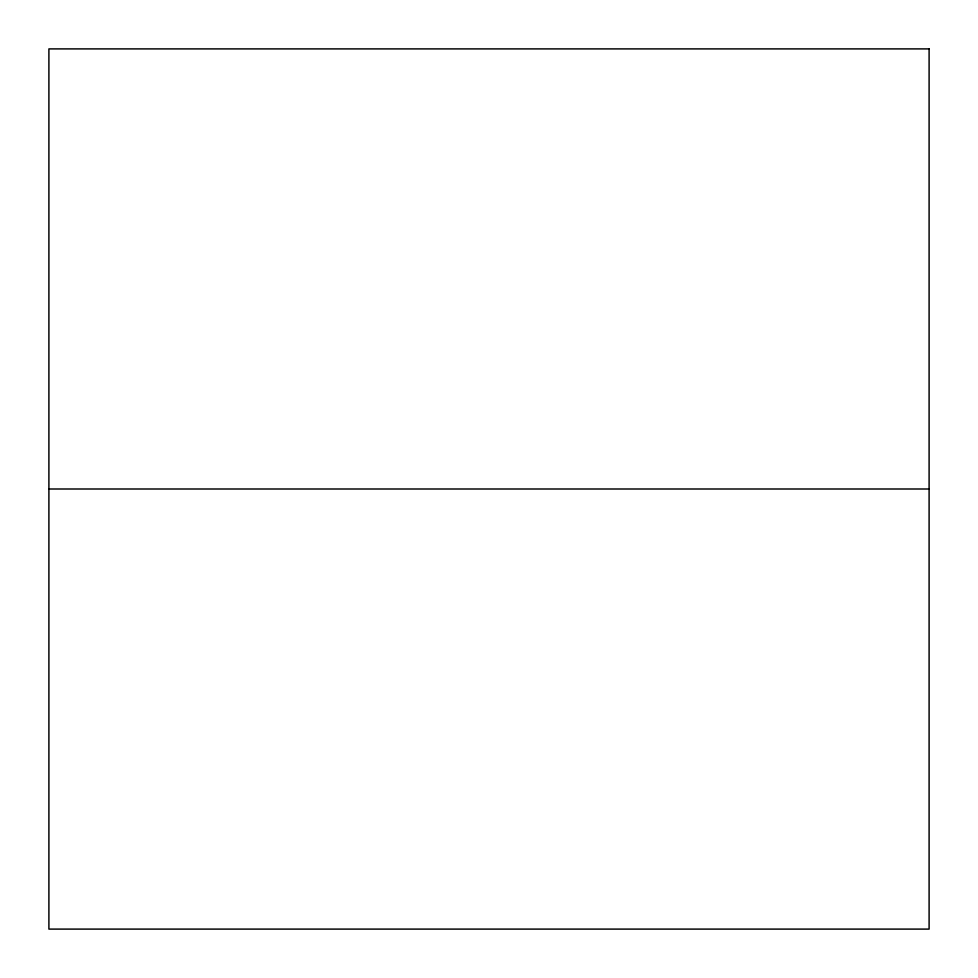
<?xml version="1.0" encoding="UTF-8"?>
<svg xmlns="http://www.w3.org/2000/svg" width="978" height="978" viewBox="0 0 978 978"><rect width="100%" height="100%" fill="white"/><g stroke="black" fill="none" stroke-linecap="round" stroke-linejoin="round"><path stroke-width="1.47" d="M48.9 489L929.1 489M929.1 48.9L48.9 48.9L48.9 929.1L929.1 929.1L929.1 48.9"/></g></svg>
